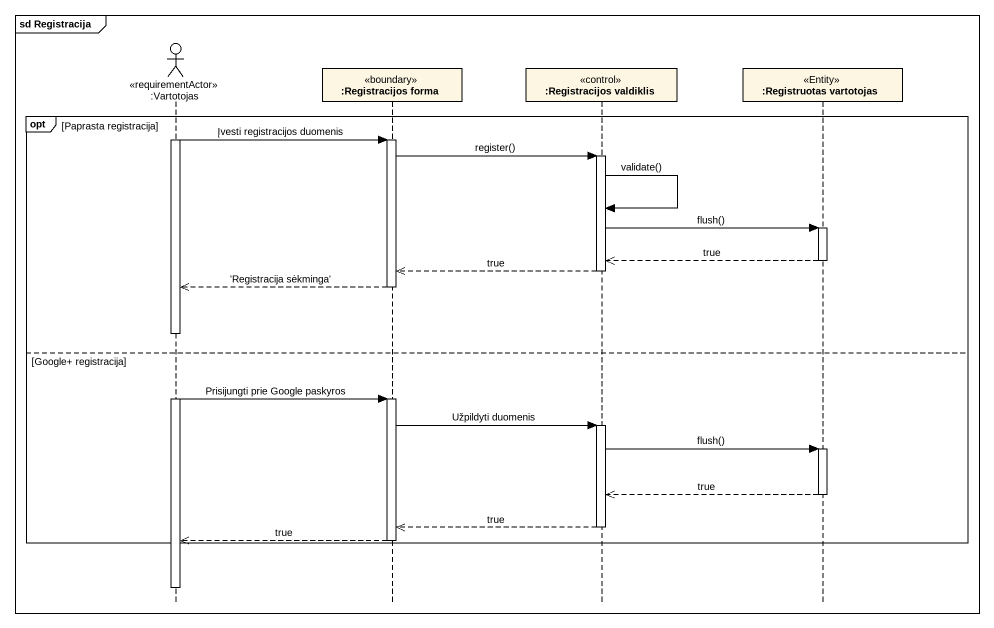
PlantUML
@startuml
mainframe sd Registracija
hide footbox
actor ":Vartotojas" as Vartotojas <<requirementActor>>
participant ":Registracijos forma" as Registracijos_forma <<boundary>>
participant ":Registracijos valdiklis" as Registracijos_valdiklis <<control>>
participant ":Registruotas vartotojas" as Registruotas_vartotojas <<Entity>>

opt Paprasta registracija
  activate Vartotojas
  Vartotojas -> Registracijos_forma : Įvesti registracijos duomenis
  activate Registracijos_forma
  Registracijos_forma -> Registracijos_valdiklis : register()
  activate Registracijos_valdiklis
  Registracijos_valdiklis -> Registracijos_valdiklis : validate()
  Registracijos_valdiklis -> Registruotas_vartotojas : flush()
  activate Registruotas_vartotojas
  Registruotas_vartotojas -->> Registracijos_valdiklis : true
  deactivate Registruotas_vartotojas
  Registracijos_valdiklis -->> Registracijos_forma : true
  deactivate Registracijos_valdiklis
  Registracijos_forma -->> Vartotojas : 'Registracija sėkminga'
  deactivate Registracijos_forma
else Google+ registracija
  Vartotojas -> Registracijos_forma : Prisijungti prie Google paskyros
  activate Registracijos_forma
  Registracijos_forma -> Registracijos_valdiklis : Užpildyti duomenis
  activate Registracijos_valdiklis
  Registracijos_valdiklis -> Registruotas_vartotojas : flush()
  activate Registruotas_vartotojas
  Registruotas_vartotojas -->> Registracijos_valdiklis : true
  deactivate Registruotas_vartotojas
  Registracijos_valdiklis -->> Registracijos_forma : true
  deactivate Registracijos_valdiklis
  Registracijos_forma -->> Vartotojas : true
  deactivate Registracijos_forma
end
deactivate Vartotojas
@enduml
